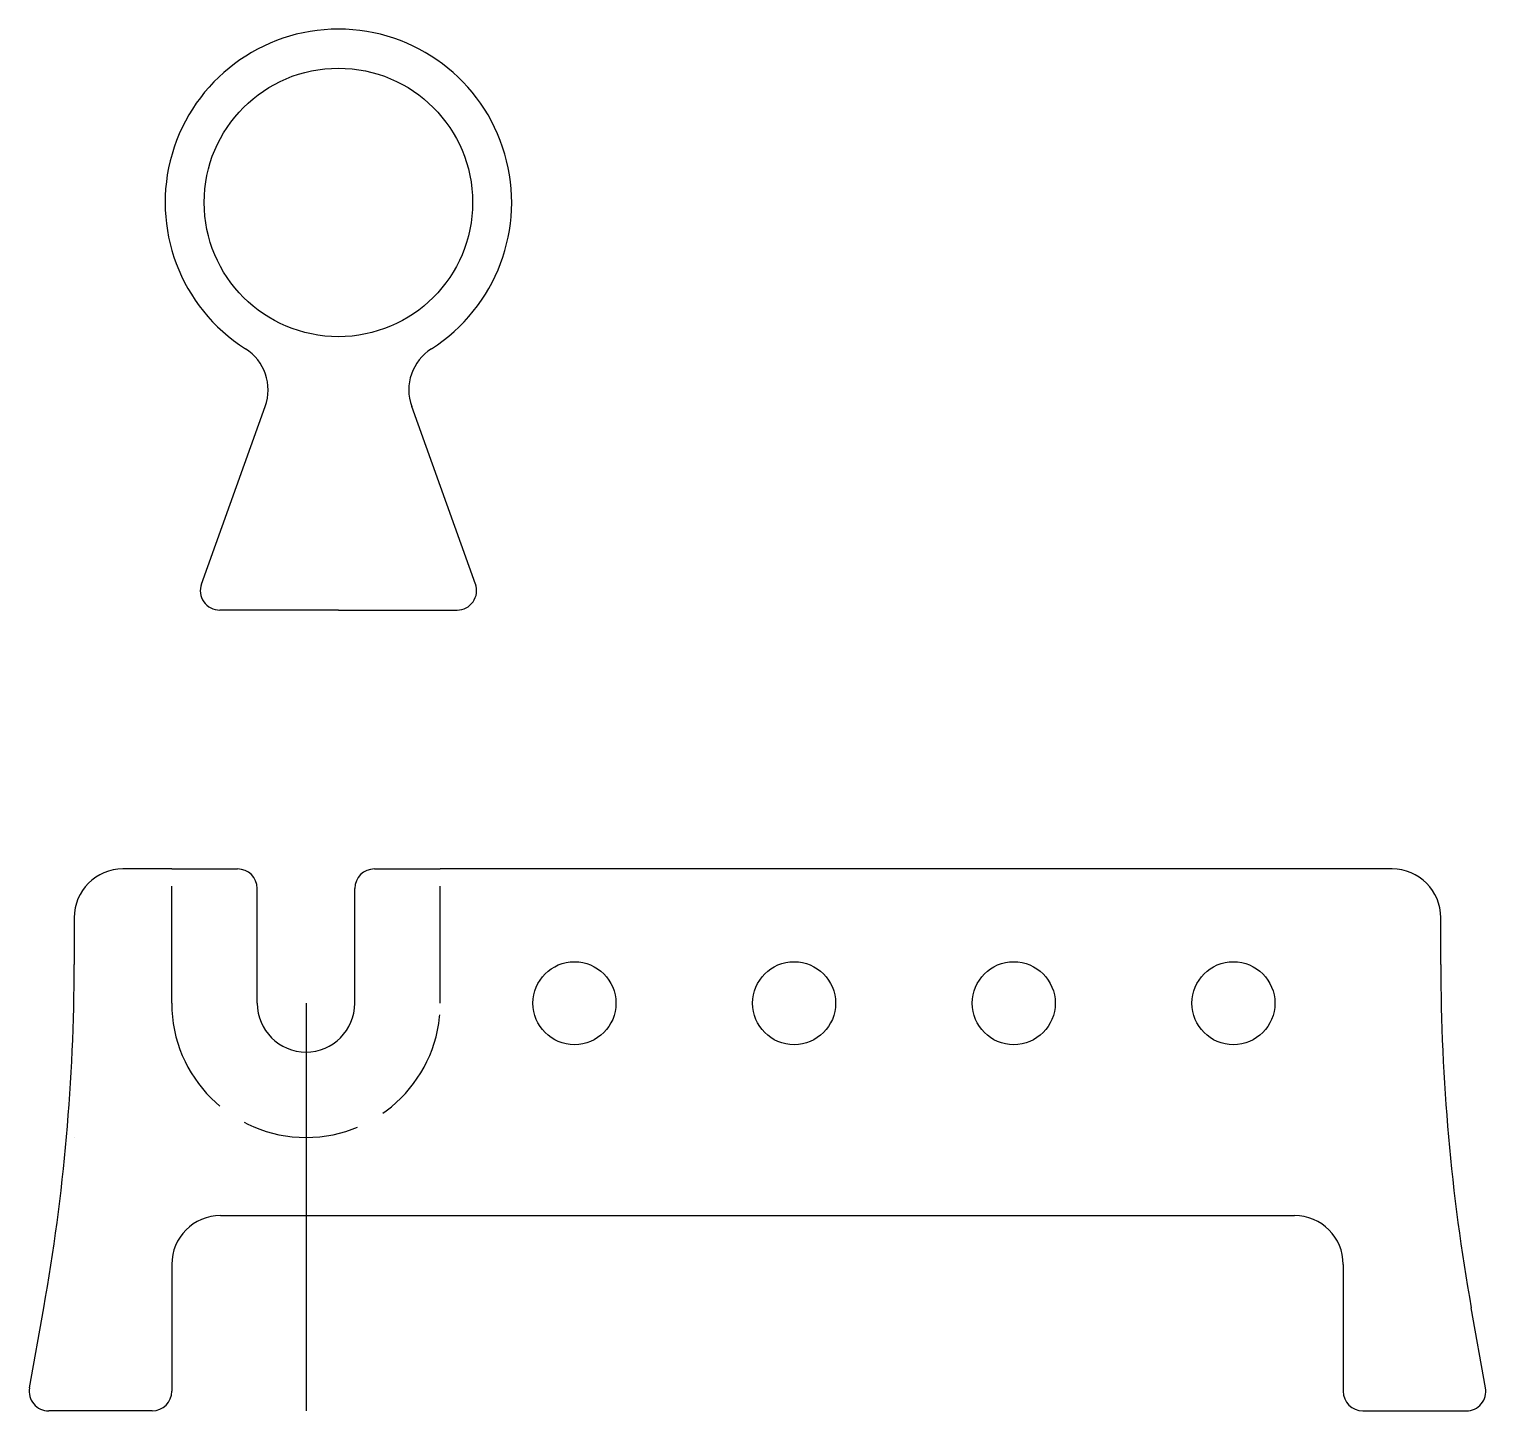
# Model space of a CAD drawing. Header units: millimetres. Extents: x 15 to 165, y 44 to 186.
import ezdxf

# ---------------------------------------------------------------- set-up
doc = ezdxf.new("R2010")
doc.units = ezdxf.units.MM
doc.linetypes.add('ACAD_ISO02W100', pattern=[15, 12, -3])
doc.layers.add('N hrana', color=3, linetype='ACAD_ISO02W100')

msp = doc.modelspace()

# ---------------------------------------------------------------- linework, layer by layer
for p, q in [((33.04, 129.18), (39.57, 147.37)), ((61.11, 129.18), (54.58, 147.37)), ((47.07, 126.51), (34.92, 126.51)), ((47.07, 126.51), (59.23, 126.51)), ((30, 100), (25, 100)), ((30, 100), (36.75, 100)), ((50.75, 100), (57.5, 100)), ((155, 100), (57.5, 100)), ((38.75, 86.25), (38.75, 98)), ((48.75, 86.25), (48.75, 98)), ((20, 95), (20, 90.22)), ((160, 90.22), (160, 95)), ((43.75, 86.25), (43.75, 44.5)), ((20, 72.5), (20, 72.5)), ((35, 64.5), (145, 64.5)), ((30, 59.5), (30, 46.5)), ((150, 59.5), (150, 46.5)), ((15.42, 46.85), (16.89, 55.06)), ((164.58, 46.85), (163.11, 55.06)), ((28, 44.5), (17.39, 44.5)), ((152, 44.5), (162.61, 44.5))]:
    msp.add_line(p, q)
msp.add_lwpolyline([(20, 72.5), (20, 72.5)], close=True)
for centre, radius in [((47.07, 168.26), 13.75), ((71.25, 86.25), 4.25), ((93.75, 86.25), 4.25), ((116.25, 86.25), 4.25), ((138.75, 86.25), 4.25)]:
    msp.add_circle(centre, radius)
for centre, radius, start, end in [((47.07, 168.26), 17.75, 302.4585, 237.5415), ((34.87, 149.06), 5, 340.2376, 57.5415), ((59.28, 149.06), 5, 122.4585, 199.7624), ((34.92, 128.51), 2, 160.2376, 270), ((59.23, 128.51), 2, 270, 19.7624), ((25, 95), 5, 90, 180), ((36.75, 98), 2, 0, 90), ((50.75, 98), 2, 90, 180), ((155, 95), 5, 0, 90), ((-180, 90.22), 200, 349.8753, 0), ((360, 90.22), 200, 180, 190.1247), ((43.75, 86.25), 5, 180, 0), ((35, 59.5), 5, 90, 180), ((145, 59.5), 5, 0, 90), ((17.39, 46.5), 2, 169.8753, 270), ((28, 46.5), 2, 270, 0), ((152, 46.5), 2, 180, 270), ((162.61, 46.5), 2, 270, 10.1247)]:
    msp.add_arc(centre, radius, start, end)
at = {"layer": 'N hrana'}
for p, q in [((30, 86.25), (30, 100)), ((57.5, 86.25), (57.5, 100))]:
    msp.add_line(p, q, dxfattribs=at)
msp.add_arc((43.75, 86.25), 13.75, 180, 0, dxfattribs=at)

doc.saveas('drawing.dxf')
